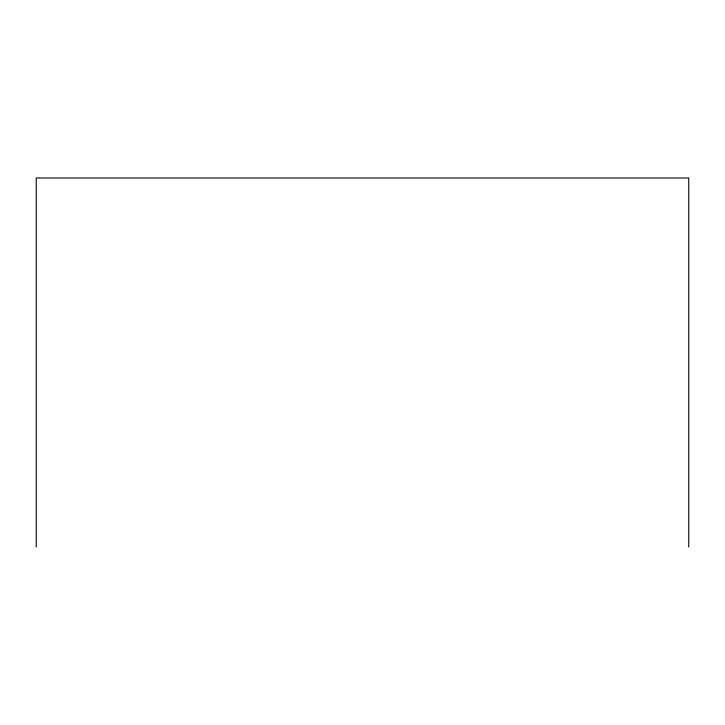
<?xml version="1.0" encoding="UTF-8"?>
<svg xmlns="http://www.w3.org/2000/svg" width="725" height="725" viewBox="0 0 725 725"><rect width="100%" height="100%" fill="white"/><g stroke="black" fill="none" stroke-linecap="round" stroke-linejoin="round"><path stroke-width="1.09" d="M688.75 547.013L688.75 177.988L36.25 177.988L36.25 547.013"/></g></svg>
